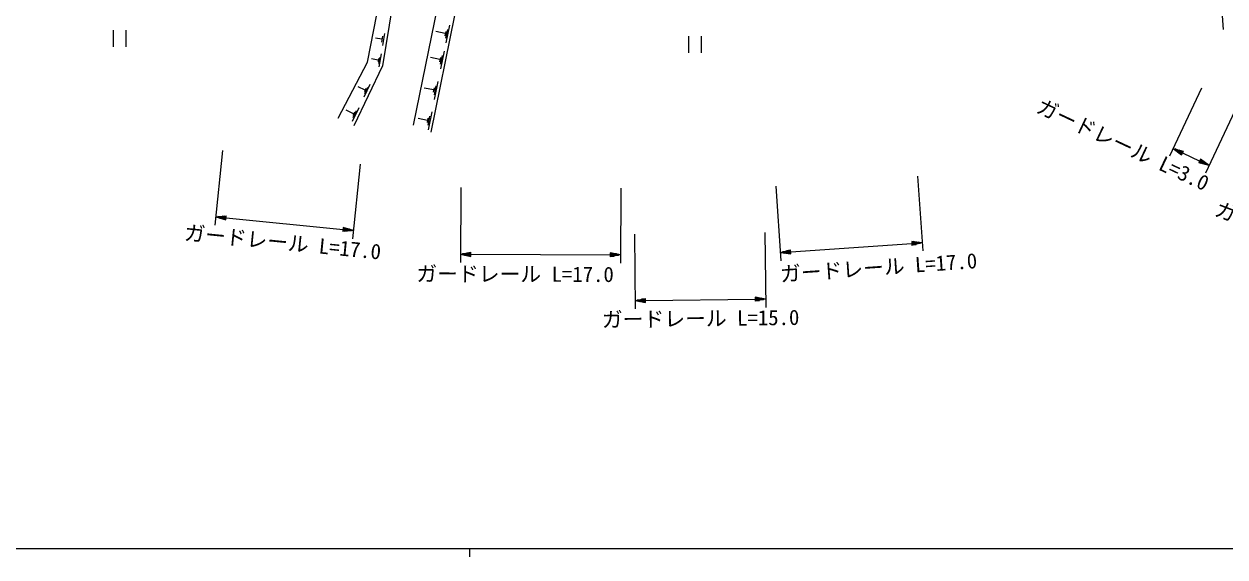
# Model space of a CAD drawing. Units: millimetres, scale not verified. Extents: x 40000 to 680000, y 20000 to 380000.
# Drawn here: x 114473 to 258778, y 204000 to 268036 of the extents above; entities that cross this region are included whole.
import ezdxf
from ezdxf.enums import TextEntityAlignment as Align

# ---------------------------------------------------------------- set-up
doc = ezdxf.new("R2010")
doc.units = ezdxf.units.MM
doc.header["$LTSCALE"] = 1000
doc.linetypes.add('CHAIN', pattern=[18.5, 12, -1.5, 3.5, -1.5])
for name, color, linetype, lineweight in [('M-BGD', 7, 'Continuous', 13), ('M-BMK', 2, 'CHAIN', 13), ('M-STR-HTXT', 7, 'Continuous', 13), ('M-TTL-BAND', 7, 'Continuous', 13)]:
    doc.layers.add(name, color=color, linetype=linetype, lineweight=lineweight)
doc.styles.add('ＭＳ ゴシック', font='')
doc.styles.get('ＭＳ ゴシック').set_extended_font_data('MS Gothic')

msp = doc.modelspace()

# ---------------------------------------------------------------- linework, layer by layer
at = {"layer": 'M-BGD'}
for p, q in [((125204, 267295), (125204, 265295)), ((126704, 267295), (126704, 265295)), ((165092, 266885), (163951, 267119)), ((165147, 267152), (165037, 266617)), ((165344, 267391), (165125, 266321)), ((165597, 267897), (165158, 265756)), ((157471, 266207), (156709, 266331)), ((157529, 266564), (157412, 265849)), ((157778, 266890), (157545, 265461)), ((194325, 266560), (194325, 264560)), ((195825, 266560), (195825, 264560)), ((157377, 264436), (157125, 262893)), ((164706, 264271), (164486, 263200)), ((164958, 264777), (164520, 262636)), ((157045, 263698), (156222, 263833)), ((157077, 263891), (157014, 263505)), ((157211, 264067), (157085, 263295)), ((164453, 263765), (163312, 263999)), ((164508, 264032), (164399, 263497)), ((155457, 260090), (154643, 260480)), ((156026, 260756), (155296, 259229)), ((155548, 260281), (155366, 259899)), ((155741, 260423), (155376, 259660)), ((163705, 260109), (162563, 260343)), ((163760, 260377), (163650, 259842)), ((163957, 260615), (163738, 259545)), ((164209, 261121), (163771, 258981)), ((154075, 257251), (153179, 257679)), ((154700, 257984), (153897, 256305)), ((154175, 257461), (153974, 257041)), ((154387, 257617), (153986, 256778)), ((163209, 256960), (162990, 255889)), ((163461, 257466), (163023, 255325)), ((162956, 256454), (161815, 256688)), ((163011, 256721), (162902, 256186))]:
    msp.add_line(p, q, dxfattribs=at)
for points in [[(152222, 256711), (155738, 263438), (157936, 274731), (155972, 278741)], [(157869, 279158), (159595, 275521), (157550, 263017), (154106, 255814)], [(168714, 278217), (164165, 270161), (161241, 255881)], [(163376, 255056), (166246, 269076), (170956, 278183)]]:
    msp.add_lwpolyline(points, dxfattribs=at)
at = {"layer": 'M-BMK'}
msp.add_line((258608, 267389), (257054, 289096), dxfattribs=at)
at = {"layer": 'M-STR-HTXT'}
for p, q in [((255948, 260319), (252112, 252178)), ((260289, 258274), (256454, 250133)), ((138304, 252833), (137411, 243877)), ((252539, 253082), (253563, 252323)), ((252539, 253082), (253776, 252776)), ((252539, 253082), (253669, 252550)), ((253648, 252504), (252743, 252931)), ((253691, 252595), (252786, 253021)), ((252948, 252779), (253627, 252459)), ((253033, 252960), (253712, 252640)), ((253605, 252414), (253153, 252627)), ((253733, 252685), (253281, 252898)), ((253528, 252837), (253755, 252731)), ((253563, 252323), (253776, 252776)), ((253669, 252550), (255749, 251570)), ((154845, 251182), (153951, 242227)), ((253358, 252475), (253584, 252369)), ((255856, 251796), (255643, 251344)), ((256880, 251037), (255643, 251344)), ((255890, 251282), (255664, 251389)), ((255685, 251434), (256137, 251221)), ((256385, 251160), (255706, 251479)), ((255728, 251525), (256632, 251098)), ((256880, 251037), (255749, 251570)), ((255770, 251615), (256675, 251189)), ((256470, 251341), (255792, 251660)), ((255813, 251706), (256265, 251492)), ((256060, 251644), (255834, 251751)), ((256880, 251037), (255856, 251796)), ((221845, 249742), (222468, 240764)), ((166947, 248374), (166914, 239374)), ((186179, 248302), (186145, 239302)), ((204802, 248558), (205426, 239580)), ((137510, 244872), (138779, 244997)), ((137510, 244872), (138729, 244499)), ((137510, 244872), (138754, 244748)), ((138749, 244698), (137754, 244798)), ((138759, 244798), (137764, 244897)), ((137998, 244723), (138744, 244649)), ((138018, 244922), (138764, 244848)), ((138739, 244599), (138241, 244649)), ((138769, 244897), (138271, 244947)), ((138485, 244574), (138734, 244549)), ((138525, 244972), (138774, 244947)), ((138729, 244499), (138779, 244997)), ((138754, 244748), (152806, 243346)), ((152831, 243595), (152782, 243097)), ((154050, 243222), (152782, 243097)), ((153035, 243122), (152787, 243147)), ((152792, 243197), (153289, 243147)), ((153543, 243172), (152796, 243247)), ((152801, 243296), (153797, 243197)), ((154050, 243222), (152806, 243346)), ((152811, 243396), (153806, 243296)), ((153563, 243371), (152816, 243446)), ((152821, 243495), (153319, 243446)), ((153075, 243520), (152826, 243545)), ((154050, 243222), (152831, 243595)), ((187813, 242804), (187916, 233805)), ((203492, 242983), (203595, 233984)), ((206604, 240664), (221152, 241675)), ((222399, 241761), (221135, 241924)), ((221135, 241924), (221169, 241425)), ((221388, 241892), (221138, 241874)), ((221142, 241824), (221641, 241859)), ((221893, 241826), (221145, 241775)), ((221149, 241725), (222146, 241794)), ((222399, 241761), (221152, 241675)), ((221156, 241625), (222153, 241694)), ((221907, 241627), (221159, 241575)), ((221163, 241525), (221661, 241560)), ((221415, 241493), (221166, 241475)), ((222399, 241761), (221169, 241425)), ((166918, 240374), (168169, 240619)), ((166918, 240374), (168167, 240119)), ((166918, 240374), (168168, 240369)), ((168167, 240319), (167167, 240323)), ((168168, 240419), (167168, 240423)), ((167417, 240272), (168167, 240269)), ((167418, 240472), (168168, 240469)), ((168167, 240219), (167667, 240221)), ((168168, 240519), (167668, 240521)), ((167917, 240170), (168167, 240169)), ((167918, 240570), (168168, 240569)), ((168167, 240119), (168169, 240619)), ((168168, 240369), (184899, 240307)), ((184900, 240557), (184898, 240057)), ((186149, 240302), (184898, 240057)), ((185648, 240204), (184898, 240207)), ((184898, 240157), (185398, 240155)), ((185148, 240106), (184898, 240107)), ((185149, 240506), (184899, 240507)), ((184899, 240457), (185399, 240455)), ((185649, 240404), (184899, 240407)), ((184899, 240357), (185899, 240353)), ((186149, 240302), (184899, 240307)), ((184899, 240257), (185899, 240253)), ((186149, 240302), (184900, 240557)), ((205357, 240577), (206586, 240913)), ((205357, 240577), (206604, 240664)), ((205357, 240577), (206621, 240415)), ((206600, 240714), (205603, 240645)), ((206607, 240614), (205610, 240545)), ((205849, 240712), (206597, 240764)), ((205862, 240512), (206611, 240564)), ((206593, 240814), (206094, 240779)), ((206614, 240514), (206115, 240480)), ((206340, 240846), (206590, 240864)), ((206368, 240447), (206618, 240465)), ((206621, 240415), (206586, 240913)), ((203584, 234984), (202331, 235220)), ((202331, 235220), (202336, 234720)), ((187904, 234805), (189152, 235069)), ((187904, 234805), (189154, 234819)), ((187904, 234805), (189157, 234569)), ((189154, 234869), (188154, 234857)), ((189155, 234769), (188155, 234757)), ((188403, 234910), (189153, 234919)), ((188406, 234710), (189156, 234719)), ((189153, 234969), (188653, 234963)), ((189156, 234669), (188656, 234663)), ((188902, 235016), (189152, 235019)), ((188907, 234616), (189157, 234619)), ((189157, 234569), (189152, 235069)), ((189154, 234819), (202334, 234970)), ((202581, 235173), (202331, 235170)), ((202332, 235120), (202832, 235125)), ((203082, 235078), (202332, 235070)), ((202333, 235020), (203333, 235031)), ((203584, 234984), (202334, 234970)), ((202334, 234920), (203334, 234931)), ((203085, 234878), (202335, 234870)), ((202335, 234820), (202835, 234825)), ((203584, 234984), (202336, 234720)), ((202586, 234773), (202336, 234770))]:
    msp.add_line(p, q, dxfattribs=at)
at = {"layer": 'M-TTL-BAND'}
for p, q in [((40000, 205000), (579000, 205000)), ((168000, 205000), (168000, 204000))]:
    msp.add_line(p, q, dxfattribs=at)

# ---------------------------------------------------------------- texts
at = {"layer": 'M-STR-HTXT', "style": 'ＭＳ ゴシック'}
for s, rotation, p in [('ガードレール L=3.0', 334.776, (245893, 252226)), ('ガードレール L=12.5', 338.974, (268281, 240317)), ('ガードレール L=17.0', 354.302, (145413, 240365)), ('ガードレール L=17.0', 3.974, (217256, 237335)), ('ガードレール L=17.0', 359.786, (173470, 236531)), ('ガードレール L=15.0', 0.656, (195786, 231195))]:
    msp.add_text(s, height=1833, rotation=rotation, dxfattribs=at).set_placement(p, align=Align.BOTTOM_CENTER)

doc.saveas('drawing.dxf')
